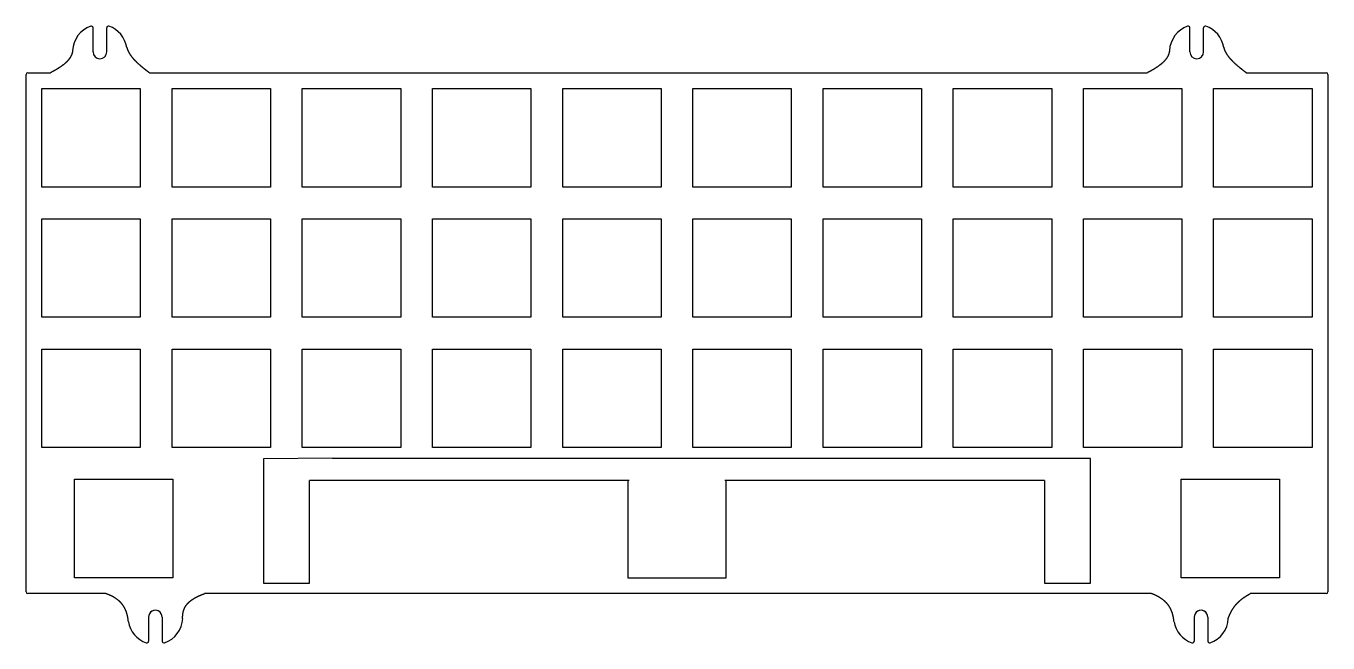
# Model space of a CAD drawing. Header units: millimetres. Extents: x 19 to 209, y -101 to -10.
import ezdxf

# ---------------------------------------------------------------- set-up
doc = ezdxf.new("R2010")
doc.units = ezdxf.units.MM
doc.layers.get('0').update_dxf_attribs({"linetype": 'CONTINUOUS'})

msp = doc.modelspace()

# ---------------------------------------------------------------- linework, layer by layer
for p, q in [((28.74, -14.17), (28.74, -10.63)), ((30.74, -14.17), (30.74, -10.63)), ((189.24, -14.17), (189.24, -10.63)), ((191.24, -14.17), (191.24, -10.63)), ((18.94, -93.17), (18.94, -17.47)), ((19.19, -17.22), (22.51, -17.22)), ((37.01, -17.22), (183.01, -17.22)), ((197.51, -17.22), (209.19, -17.22)), ((209.44, -17.47), (209.44, -93.17)), ((63.79, -73.62), (53.66, -73.72)), ((53.66, -73.72), (53.66, -91.89)), ((63.79, -73.62), (167.96, -73.62)), ((167.96, -73.63), (167.96, -73.62)), ((174.71, -73.63), (167.96, -73.63)), ((174.71, -91.89), (174.71, -73.63)), ((60.41, -91.89), (60.41, -76.89)), ((107.19, -76.89), (60.41, -76.89)), ((106.99, -76.89), (106.99, -91.09)), ((107.19, -76.89), (107.19, -76.89)), ((121.19, -76.89), (121.19, -76.89)), ((167.96, -76.89), (121.19, -76.89)), ((121.39, -91.09), (121.39, -76.89)), ((167.96, -76.89), (167.96, -91.89)), ((106.99, -91.09), (121.39, -91.09)), ((53.66, -91.89), (60.41, -91.89)), ((167.96, -91.89), (174.71, -91.89)), ((30.61, -93.42), (19.19, -93.42)), ((183.61, -93.42), (45.05, -93.42)), ((209.19, -93.42), (198.05, -93.42)), ((36.86, -96.85), (36.86, -100.38)), ((38.86, -96.85), (38.86, -100.38)), ((189.86, -96.85), (189.86, -100.38)), ((191.86, -96.85), (191.86, -100.38))]:
    msp.add_line(p, q)
for points in [[(35.66, -19.54), (35.66, -33.94), (21.26, -33.94), (21.26, -19.54)], [(40.31, -19.54), (54.71, -19.54), (54.71, -33.94), (40.31, -33.94)], [(59.36, -33.94), (59.36, -19.54), (73.76, -19.54), (73.76, -33.94)], [(78.41, -33.94), (78.41, -19.54), (92.81, -19.54), (92.81, -33.94)], [(111.86, -33.94), (97.46, -33.94), (97.46, -19.54), (111.86, -19.54)], [(130.91, -33.94), (116.51, -33.94), (116.51, -19.54), (130.91, -19.54)], [(135.56, -33.94), (135.56, -19.54), (149.96, -19.54), (149.96, -33.94)], [(154.61, -33.94), (154.61, -19.54), (169.01, -19.54), (169.01, -33.94)], [(188.06, -33.94), (173.66, -33.94), (173.66, -19.54), (188.06, -19.54)], [(192.71, -33.94), (192.71, -19.54), (207.11, -19.54), (207.11, -33.94)], [(21.26, -52.99), (21.26, -38.59), (35.66, -38.59), (35.66, -52.99)], [(40.31, -52.99), (40.31, -38.59), (54.71, -38.59), (54.71, -52.99)], [(73.76, -38.59), (73.76, -52.99), (59.36, -52.99), (59.36, -38.59)], [(78.41, -52.99), (78.41, -38.59), (92.81, -38.59), (92.81, -52.99)], [(111.86, -38.59), (111.86, -52.99), (97.46, -52.99), (97.46, -38.59)], [(130.91, -52.99), (116.51, -52.99), (116.51, -38.59), (130.91, -38.59)], [(149.96, -52.99), (135.56, -52.99), (135.56, -38.59), (149.96, -38.59)], [(169.01, -52.99), (154.61, -52.99), (154.61, -38.59), (169.01, -38.59)], [(188.06, -52.99), (173.66, -52.99), (173.66, -38.59), (188.06, -38.59)], [(207.11, -52.99), (192.71, -52.99), (192.71, -38.59), (207.11, -38.59)], [(21.26, -72.04), (21.26, -57.64), (35.66, -57.64), (35.66, -72.04)], [(54.71, -72.04), (40.31, -72.04), (40.31, -57.64), (54.71, -57.64)], [(59.36, -57.64), (73.76, -57.64), (73.76, -72.04), (59.36, -72.04)], [(78.41, -72.04), (78.41, -57.64), (92.81, -57.64), (92.81, -72.04)], [(97.46, -57.64), (111.86, -57.64), (111.86, -72.04), (97.46, -72.04)], [(116.51, -57.64), (130.91, -57.64), (130.91, -72.04), (116.51, -72.04)], [(135.56, -57.64), (149.96, -57.64), (149.96, -72.04), (135.56, -72.04)], [(169.01, -72.04), (154.61, -72.04), (154.61, -57.64), (169.01, -57.64)], [(173.66, -72.04), (173.66, -57.64), (188.06, -57.64), (188.06, -72.04)], [(192.71, -57.64), (207.11, -57.64), (207.11, -72.04), (192.71, -72.04)], [(26.02, -76.69), (40.42, -76.69), (40.42, -91.09), (26.02, -91.09)], [(202.35, -76.69), (202.35, -91.09), (187.95, -91.09), (187.95, -76.69)]]:
    msp.add_lwpolyline(points, close=True)
for centre, radius, start, end in [((29.74, -14.17), 4, 109.4711, 177.3301), ((28.49, -10.63), 0.25, 0, 109.4712), ((30.99, -10.63), 0.25, 70.5288, 180), ((29.74, -14.17), 4, 9.6926, 70.5287), ((190.24, -14.17), 4, 109.4712, 177.3301), ((188.99, -10.63), 0.25, 0, 109.4712), ((191.49, -10.63), 0.25, 70.5288, 180), ((190.24, -14.17), 4, 9.6926, 70.5288), ((29.74, -14.17), 1, 180, 360), ((29.74, -14.17), 1, 180, 360), ((190.24, -14.17), 1, -180, 0), ((190.24, -14.17), 1, -180, 0), ((19.19, -17.47), 0.25, 90, 180), ((209.19, -17.47), 0.25, 0, 90), ((19.19, -93.17), 0.25, 180, 270), ((209.19, -93.17), 0.25, -90, 0), ((37.86, -96.85), 1, 0, 180.001), ((37.86, -96.85), 1, 0.001, 180), ((37.86, -96.85), 4, 289.4712, 357.3281), ((190.86, -96.85), 1, 0.0059, 180), ((190.86, -96.85), 1, 0, 180.0059), ((190.86, -96.85), 4, 289.4712, 357.3296), ((37.86, -96.85), 4, 189.6947, 250.5288), ((190.86, -96.85), 4, 189.6931, 250.5288), ((36.61, -100.38), 0.25, 250.5288, 360), ((39.11, -100.38), 0.25, 180, 289.4712), ((189.61, -100.38), 0.25, -109.4712, 0), ((192.11, -100.38), 0.25, 180, 289.4712)]:
    msp.add_arc(centre, radius, start, end)
for points in [[(25.74, -13.98), (25.74, -14.05), (25.71, -14.19), (25.67, -14.39), (25.57, -14.67), (25.4, -15), (25.16, -15.33), (24.86, -15.66), (24.5, -15.98), (24.08, -16.29), (23.61, -16.61), (23.19, -16.85), (22.86, -17.03), (22.63, -17.15), (22.51, -17.22)], [(33.68, -13.49), (33.7, -13.56), (33.73, -13.68), (33.79, -13.88), (33.91, -14.14), (34.11, -14.49), (34.36, -14.84), (34.67, -15.21), (35.04, -15.59), (35.46, -15.98), (35.93, -16.38), (36.34, -16.71), (36.67, -16.96), (36.9, -17.13), (37.01, -17.22)], [(186.24, -13.98), (186.24, -14.05), (186.21, -14.19), (186.17, -14.39), (186.07, -14.67), (185.9, -15), (185.66, -15.33), (185.36, -15.66), (185, -15.98), (184.58, -16.29), (184.11, -16.61), (183.69, -16.85), (183.36, -17.03), (183.13, -17.15), (183.01, -17.22)], [(194.18, -13.49), (194.2, -13.56), (194.23, -13.68), (194.29, -13.88), (194.41, -14.14), (194.61, -14.49), (194.86, -14.84), (195.17, -15.21), (195.54, -15.59), (195.96, -15.98), (196.43, -16.38), (196.84, -16.71), (197.17, -16.96), (197.4, -17.13), (197.51, -17.22)], [(33.91, -97.52), (33.9, -97.4), (33.88, -97.16), (33.82, -96.81), (33.72, -96.37), (33.54, -95.85), (33.31, -95.38), (33.01, -94.94), (32.65, -94.56), (32.22, -94.21), (31.74, -93.91), (31.31, -93.69), (30.97, -93.55), (30.73, -93.46), (30.61, -93.42)], [(41.85, -97.04), (41.85, -96.94), (41.85, -96.74), (41.86, -96.45), (41.92, -96.08), (42.06, -95.65), (42.27, -95.24), (42.56, -94.86), (42.93, -94.52), (43.36, -94.2), (43.86, -93.92), (44.31, -93.7), (44.67, -93.56), (44.93, -93.46), (45.05, -93.42)], [(186.91, -97.52), (186.9, -97.4), (186.87, -97.17), (186.82, -96.82), (186.72, -96.38), (186.53, -95.87), (186.3, -95.4), (186, -94.96), (185.63, -94.58), (185.21, -94.23), (184.73, -93.92), (184.3, -93.7), (183.96, -93.55), (183.73, -93.46), (183.61, -93.42)], [(194.85, -97.04), (194.88, -96.94), (194.95, -96.76), (195.06, -96.49), (195.22, -96.15), (195.45, -95.73), (195.72, -95.33), (196.02, -94.96), (196.36, -94.61), (196.73, -94.28), (197.14, -93.97), (197.49, -93.74), (197.77, -93.58), (197.96, -93.47), (198.05, -93.42)]]:
    msp.add_open_spline(points, degree=5)

doc.saveas('drawing.dxf')
